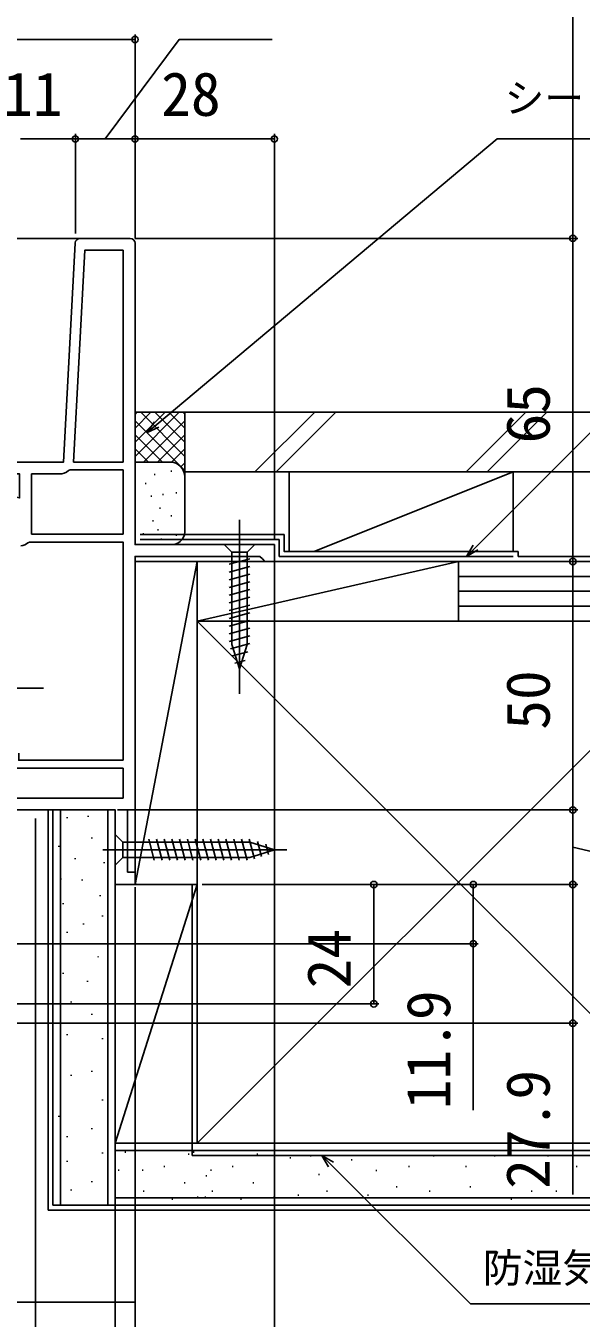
# Model space of a CAD drawing. Units: millimetres, scale not verified. Extents: x -525 to 525, y -783 to 778.
# Drawn here: x 153 to 264.7, y -632.9 to -373 of the extents above; entities that cross this region are included whole.
import ezdxf
from ezdxf.enums import TextEntityAlignment as Align

# ---------------------------------------------------------------- set-up
doc = ezdxf.new("R2010")
doc.units = ezdxf.units.MM
doc.header["$LTSCALE"] = 4
for name, color, linetype in [('0-3_YKK_11', 7, 'Continuous'), ('0-5_YKK_12', 2, 'Continuous'), ('0-6_YKK_13', 4, 'Continuous'), ('0-8_YKK_D', 6, 'Continuous'), ('0-A_YSS_K', 3, 'Continuous'), ('0-B_YSS_KE', 3, 'Continuous')]:
    doc.layers.add(name, color=color, linetype=linetype)
doc.styles.add('ＭＳ ゴシック', font='')
doc.styles.get('ＭＳ ゴシック').set_extended_font_data('MS Gothic')

msp = doc.modelspace()

# ---------------------------------------------------------------- linework, layer by layer
at = {"layer": '0-3_YKK_11'}
msp.add_line((163.949, -415.7), (174, -415.7), dxfattribs=at)
for points in [[(175, -416.7), (175, -477.3), (203, -477.3), (203, -480.7), (201.1, -480.7), (200.6, -480.2), (200.1, -479.7), (175, -479.7), (175, -530.7), (173.5, -530.7), (173.5, -543.2), (175, -543.2), (175, -545.7), (171, -545.7), (171, -530.7), (119, -530.7), (119, -528.9), (121, -528.9), (121, -520.7), (124.3, -520.7)], [(146.174, -466.915), (151.8, -467.907), (151.8, -463.1), (146.444, -463.1), (145.576, -463.642), (145, -463.323), (145, -460.7), (160.642, -460.7), (162.95, -416.648)], [(161.635, -462.418), (161.958, -462.3), (172.6, -462.3), (172.6, -475.2)], [(172.6, -475.2), (154.2, -475.2), (154.2, -463.1), (159.767, -463.1)], [(172.6, -520.7), (172.6, -476.8), (153.8, -476.8), (153.455, -476.938)], [(151.6, -519.3), (151.6, -520.7), (172.6, -520.7)]]:
    msp.add_lwpolyline(points, dxfattribs=at)
for points in [[(162.644, -460.7), (164.877, -418.1), (172.6, -418.1), (172.6, -460.7)], [(172.6, -528.3), (146.6, -528.3), (146.6, -522.3), (172.6, -522.3)]]:
    msp.add_lwpolyline(points, close=True, dxfattribs=at)
for centre, radius, start, end in [((163.949, -416.7), 1, 90, 176.99997), ((174, -416.7), 1, 0.00001, 89.99999), ((159.767, -460.2), 2.9, 269.99999, 310.11919), ((151.8, -475.2), 2.4, 275.9378, 313.60284)]:
    msp.add_arc(centre, radius, start, end, dxfattribs=at)
at = {"layer": '0-5_YKK_12'}
for p, q in [((1.5, -415.7), (163.949, -415.7)), ((171, -545.7), (171.5, -545.7))]:
    msp.add_line(p, q, dxfattribs=at)
at = {"layer": '0-6_YKK_13'}
for p, q in [((196.001, -472.3), (196.001, -507.3)), ((199.101, -477.3), (192.901, -477.3)), ((192.901, -477.3), (194.451, -478.85)), ((199.101, -477.3), (197.551, -478.85)), ((193.901, -481.276), (198.101, -480.151)), ((194.451, -478.85), (194.451, -497.384)), ((197.551, -478.85), (194.451, -478.85)), ((197.551, -497.384), (197.551, -478.85)), ((193.901, -482.829), (198.101, -481.704)), ((193.901, -484.382), (198.101, -483.257)), ((193.901, -485.935), (198.101, -484.81)), ((193.901, -487.488), (198.101, -486.363)), ((193.901, -489.041), (198.101, -487.916)), ((193.901, -490.594), (198.101, -489.469)), ((193.901, -492.147), (198.101, -491.021)), ((193.901, -493.7), (198.101, -492.574)), ((193.901, -495.253), (198.101, -494.127)), ((193.901, -496.806), (198.101, -495.68)), ((194.159, -498.289), (198.101, -497.233)), ((196.001, -502.3), (194.451, -497.384)), ((194.611, -499.721), (197.647, -498.908)), ((196.001, -502.3), (197.551, -497.384)), ((195.062, -501.153), (197.112, -500.604)), ((129.641, -506.2), (156.566, -506.2)), ((171.001, -535.6), (172.551, -537.15)), ((172.551, -537.15), (198.085, -537.15)), ((177.746, -536.6), (178.871, -540.8)), ((179.299, -536.6), (180.424, -540.8)), ((180.852, -536.6), (181.977, -540.8)), ((182.404, -536.6), (183.53, -540.8)), ((183.957, -536.6), (185.083, -540.8)), ((185.51, -536.6), (186.636, -540.8)), ((187.063, -536.6), (188.189, -540.8)), ((188.616, -536.6), (189.742, -540.8)), ((190.169, -536.6), (191.295, -540.8)), ((191.722, -536.6), (192.847, -540.8)), ((193.275, -536.6), (194.4, -540.8)), ((194.828, -536.6), (195.953, -540.8)), ((196.381, -536.6), (197.506, -540.8)), ((197.934, -536.6), (198.99, -540.541)), ((203.001, -538.7), (198.085, -537.15)), ((199.608, -537.053), (200.422, -540.089)), ((201.304, -537.588), (201.854, -539.638)), ((168.501, -538.7), (205.501, -538.7)), ((172.551, -540.25), (198.085, -540.25)), ((203.001, -538.7), (198.085, -540.25)), ((203.001, -538.7), (198.085, -540.25))]:
    msp.add_line(p, q, dxfattribs=at)
msp.add_lwpolyline([(171.001, -535.6), (171.001, -541.8), (172.551, -540.25), (172.551, -537.15)], dxfattribs=at)
at = {"layer": '0-8_YKK_D'}
for p, q in [((119, -375.7), (175, -375.7)), ((175, -415.7), (175, -374.7)), ((163, -414.7), (163, -394.7)), ((163, -414.7), (163, -394.7)), ((175, -415.7), (175, -394.7)), ((175, -415.7), (175, -394.7)), ((203, -476.3), (203, -394.7)), ((163, -395.7), (152, -395.7)), ((175, -395.7), (163, -395.7)), ((175, -395.7), (203, -395.7)), ((175, -415.7), (264, -415.7)), ((175, -415.7), (264, -415.7)), ((263, -415.7), (263, -480.7)), ((202.8, -480.7), (264, -480.7)), ((203, -480.589), (203, -730.7)), ((203.8, -480.7), (264, -480.7)), ((263, -480.7), (263, -530.7)), ((155, -532.427), (155, -710.7)), ((155, -532.427), (155, -710.7)), ((155, -532.427), (155, -690.7)), ((171.5, -530.7), (264, -530.7)), ((172.5, -530.7), (264, -530.7)), ((263, -530.7), (263, -545.7)), ((188.498, -545.7), (264, -545.7)), ((188.498, -545.7), (224, -545.7)), ((188.498, -545.7), (264, -545.7)), ((188.498, -545.7), (244, -545.7)), ((223, -545.7), (223, -569.7)), ((171, -546.2), (171, -690.7)), ((174.997, -546.2), (174.997, -730.7)), ((174.997, -546.2), (174.997, -730.7)), ((175, -546.2), (175, -710.7)), ((175, -546.2), (175, -650.7)), ((175, -546.2), (175, -690.7)), ((145, -557.6), (244, -557.6)), ((88.499, -569.7), (224, -569.7)), ((-111, -573.6), (264, -573.6))]:
    msp.add_line(p, q, dxfattribs=at)
for points in [[(263, -415.7), (263, -334.224), (263, -218.242)], [(169, -395.7), (183.849, -375.7), (202.576, -375.7)], [(177.4, -454.789), (179.354, -453.15), (247.82, -395.7), (333.393, -395.7)], [(241.643, -479.7), (243.446, -477.897), (302.551, -418.792), (389.359, -418.792)], [(179.793, -453.673), (177.4, -454.789), (178.915, -452.626)], [(243.929, -478.38), (241.643, -479.7), (242.963, -477.414)], [(263, -538.2), (283, -542.846), (283, -561.573)], [(243, -545.7), (243, -557.6), (243, -591.082)], [(263, -545.7), (263, -573.6), (263, -608.037)], [(213.897, -602.486), (212.577, -600.2), (214.864, -601.52)], [(212.577, -600.2), (214.38, -602.003), (242.439, -630.062), (364.502, -630.062)]]:
    msp.add_lwpolyline(points, dxfattribs=at)
for centre in [(175, -375.7), (163, -395.7), (163, -395.7), (175, -395.7), (175, -395.7), (203, -395.7), (263, -415.7), (263, -415.7), (263, -480.7), (263, -480.7), (263, -530.7), (263, -530.7), (223, -545.7), (243, -545.7), (263, -545.7), (263, -545.7), (243, -557.6), (223, -569.7), (263, -573.6)]:
    msp.add_circle(centre, 0.637, dxfattribs=at)
at = {"layer": '0-A_YSS_K'}
for p, q in [((184.998, -450.7), (174.998, -450.7)), ((174.998, -459.558), (183.856, -450.7)), ((174.998, -456.729), (181.027, -450.7)), ((174.998, -453.901), (178.199, -450.7)), ((174.998, -451.073), (175.37, -450.7)), ((176.14, -450.7), (184.998, -459.558)), ((178.968, -450.7), (184.998, -456.729)), ((181.797, -450.7), (184.998, -453.901)), ((184.625, -450.7), (184.998, -451.073)), ((184.998, -463.7), (184.998, -450.7)), ((211.108, -450.7), (199.108, -462.7)), ((215.351, -450.7), (203.351, -462.7)), ((253.534, -450.7), (241.534, -462.7)), ((257.777, -450.7), (245.777, -462.7)), ((174.998, -452.386), (184.998, -462.386)), ((176.684, -460.7), (184.998, -452.386)), ((174.998, -455.215), (180.483, -460.7)), ((179.512, -460.7), (184.998, -455.215)), ((174.998, -458.043), (177.672, -460.718)), ((182.323, -460.718), (184.998, -458.043)), ((181.998, -460.7), (174.998, -460.7)), ((182.193, -462.528), (182.393, -462.528)), ((184.203, -461.666), (184.998, -460.872)), ((205.998, -462.7), (205.998, -478.7)), ((205.998, -462.7), (250.998, -462.7)), ((210.998, -478.7), (250.998, -462.7)), ((250.998, -462.7), (250.998, -478.7)), ((176.998, -465.026), (177.198, -465.026)), ((178.855, -463.195), (179.055, -463.195)), ((184.998, -474.8), (184.998, -463.7)), ((178.187, -467.535), (178.387, -467.535)), ((180.524, -467.201), (180.724, -467.201)), ((183.194, -466.867), (183.394, -466.867)), ((179.921, -469.994), (180.121, -469.994)), ((178.521, -472.542), (178.721, -472.542)), ((182.193, -471.541), (182.393, -471.541)), ((176.538, -475.151), (176.738, -475.151)), ((179.542, -474.32), (179.742, -474.32)), ((183.194, -475.382), (183.394, -475.382)), ((175.298, -477.3), (181.998, -477.3)), ((180.19, -476.214), (180.39, -476.214)), ((174.997, -545.7), (187.498, -480.7)), ((239.998, -480.7), (187.498, -492.7)), ((250.998, -480.7), (205.998, -480.7)), ((239.998, -492.7), (239.998, -480.7)), ((352.491, -480.7), (239.998, -480.7)), ((352.491, -483.7), (239.998, -483.7)), ((352.491, -486.7), (239.998, -486.7)), ((352.491, -489.7), (239.998, -489.7)), ((187.5, -597.7), (292.5, -492.7)), ((187.5, -492.7), (292.5, -597.7)), ((239.998, -492.7), (352.491, -492.7)), ((157.5, -611.2), (157.5, -530.7)), ((160, -610.2), (160, -530.7)), ((161.341, -532.119), (161.341, -532.319)), ((165.552, -531.892), (165.552, -532.092)), ((169.5, -610.2), (169.5, -530.7)), ((159.692, -537.888), (159.692, -538.088)), ((166.286, -536.24), (166.286, -536.44)), ((162.989, -540.361), (162.989, -540.561)), ((168.78, -541.182), (168.78, -541.382)), ((160.095, -544.5), (160.095, -544.7)), ((164.383, -544.69), (164.383, -544.89)), ((171, -597.7), (171, -545.251)), ((187.5, -545.7), (171, -545.7)), ((187.5, -545.7), (171, -597.7)), ((187.5, -597.7), (187.5, -545.7)), ((168.001, -547.808), (168.001, -548.008)), ((160.517, -549.426), (160.517, -549.626)), ((164.637, -553.547), (164.637, -553.747)), ((168.434, -551.899), (168.434, -552.099)), ((161.341, -555.195), (161.341, -555.395)), ((167.61, -560.14), (167.61, -560.34)), ((160.517, -563.437), (160.517, -563.637)), ((165.462, -565.085), (165.462, -565.285)), ((162.165, -569.206), (162.165, -569.406)), ((166.286, -571.679), (166.286, -571.879)), ((161.341, -575.799), (161.341, -575.999)), ((168.434, -576.624), (168.434, -576.824)), ((162.165, -583.972), (162.165, -584.172)), ((166.286, -583.148), (166.286, -583.348)), ((168.434, -588.917), (168.434, -589.117)), ((159.692, -592.214), (159.692, -592.414)), ((166.286, -594.686), (166.286, -594.886)), ((161.341, -596.335), (161.341, -596.535)), ((187.5, -597.7), (171, -597.7)), ((168.434, -599.631), (168.434, -599.831)), ((352.494, -599.2), (171, -599.2)), ((172.911, -599.53), (173.111, -599.53)), ((185.708, -599.919), (185.908, -599.919)), ((186.684, -599.53), (186.884, -599.53)), ((199.481, -599.919), (199.681, -599.919)), ((210.199, -600.266), (210.399, -600.266)), ((234.923, -600.266), (235.123, -600.266)), ((247.217, -600.266), (247.417, -600.266)), ((257.931, -600.266), (258.131, -600.266)), ((161.341, -601.28), (161.341, -601.48)), ((180.767, -602.414), (180.967, -602.414)), ((194.54, -602.414), (194.74, -602.414)), ((206.108, -600.699), (206.308, -600.699)), ((218.44, -601.09), (218.64, -601.09)), ((229.978, -602.414), (230.178, -602.414)), ((241.448, -602.414), (241.648, -602.414)), ((252.986, -602.414), (253.186, -602.414)), ((263.7, -602.414), (263.9, -602.414)), ((166.286, -605.401), (166.286, -605.601)), ((171.616, -603.148), (171.816, -603.148)), ((176.419, -603.148), (176.619, -603.148)), ((184.887, -605.711), (185.087, -605.711)), ((189.216, -604.317), (189.416, -604.317)), ((190.192, -603.148), (190.392, -603.148)), ((198.66, -605.711), (198.86, -605.711)), ((202.989, -604.317), (203.189, -604.317)), ((211.847, -604.062), (212.047, -604.062)), ((223.385, -603.238), (223.585, -603.238)), ((162.165, -607.049), (162.165, -607.249)), ((176.646, -607.359), (176.846, -607.359)), ((190.419, -607.359), (190.619, -607.359)), ((207.726, -608.183), (207.926, -608.183)), ((213.495, -607.359), (213.695, -607.359)), ((221.737, -608.183), (221.937, -608.183)), ((227.506, -606.535), (227.706, -606.535)), ((234.099, -607.359), (234.299, -607.359)), ((242.272, -606.535), (242.472, -606.535)), ((254.635, -607.359), (254.835, -607.359)), ((259.579, -607.359), (259.78, -607.359)), ((352.494, -608.7), (171, -608.7)), ((175, -610.2), (175, -629.7)), ((182.415, -609.007), (182.615, -609.007)), ((187.463, -608.605), (187.663, -608.605)), ((189.027, -608.605), (189.227, -608.605)), ((196.188, -609.007), (196.388, -609.007)), ((202.8, -608.605), (203, -608.605)), ((250.514, -609.007), (250.714, -609.007)), ((352.494, -611.2), (157.5, -611.2)), ((175, -629.7), (1.497, -629.7))]:
    msp.add_line(p, q, dxfattribs=at)
for points in [[(187.498, -545.7), (187.498, -480.7), (174.998, -480.7), (174.997, -545.7)], [(239.998, -492.7), (239.998, -480.7), (187.498, -480.7), (187.498, -492.7)]]:
    msp.add_lwpolyline(points, close=True, dxfattribs=at)
for centre, radius, start, end in [((181.998, -463.7), 3, 360, 90), ((182.39, -474.691), 2.609, 261.34878, 358.26236)]:
    msp.add_arc(centre, radius, start, end, dxfattribs=at)
at = {"layer": '0-B_YSS_KE'}
for p, q in [((352.491, -462.7), (184.998, -462.7)), ((204.998, -475.3), (175.998, -475.3)), ((203.998, -476.3), (175.998, -476.3)), ((251.998, -478.7), (251.998, -479.7)), ((251.998, -479.7), (352.491, -479.7)), ((158.5, -610.2), (158.5, -530.7)), ((158.5, -530.7), (171, -530.7)), ((171, -610.2), (171, -530.7)), ((186.5, -545.7), (186.5, -600.2)), ((352.494, -597.7), (171, -597.7)), ((171, -610.2), (171, -597.7)), ((186.5, -600.2), (352.494, -600.2)), ((158.5, -610.2), (171, -610.2)), ((352.494, -610.2), (171, -610.2))]:
    msp.add_line(p, q, dxfattribs=at)
for points in [[(352.491, -450.7), (184.998, -450.7), (184.998, -462.7)], [(204.998, -475.3), (204.998, -478.7), (251.998, -478.7)], [(203.998, -476.3), (203.998, -479.7), (250.998, -479.7)], [(292.5, -492.7), (187.5, -492.7), (187.5, -597.7), (292.5, -597.7)]]:
    msp.add_lwpolyline(points, dxfattribs=at)

# ---------------------------------------------------------------- texts
at = {"layer": '0-8_YKK_D', "style": 'ＭＳ ゴシック'}
for s, height, p in [('11', 8.798, (148.465, -393.7)), ('28', 8.798, (180.239, -393.7)), ('シーリング（別途）', 5.865, (249.278, -392.17)), ('防湿気密フィルム（別途）', 5.865, (244.898, -627.516))]:
    msp.add_text(s, height=height, dxfattribs=at).set_placement(p, align=Align.BOTTOM_LEFT)
for s, p in [('65', (261, -456.961)), ('50', (261, -514.564)), ('24', (221, -566.598)), ('11.9', (241, -590.923)), ('27.9', (261, -606.923))]:
    msp.add_text(s, height=8.798, rotation=90, dxfattribs=at).set_placement(p, align=Align.BOTTOM_LEFT)

doc.saveas('drawing.dxf')
